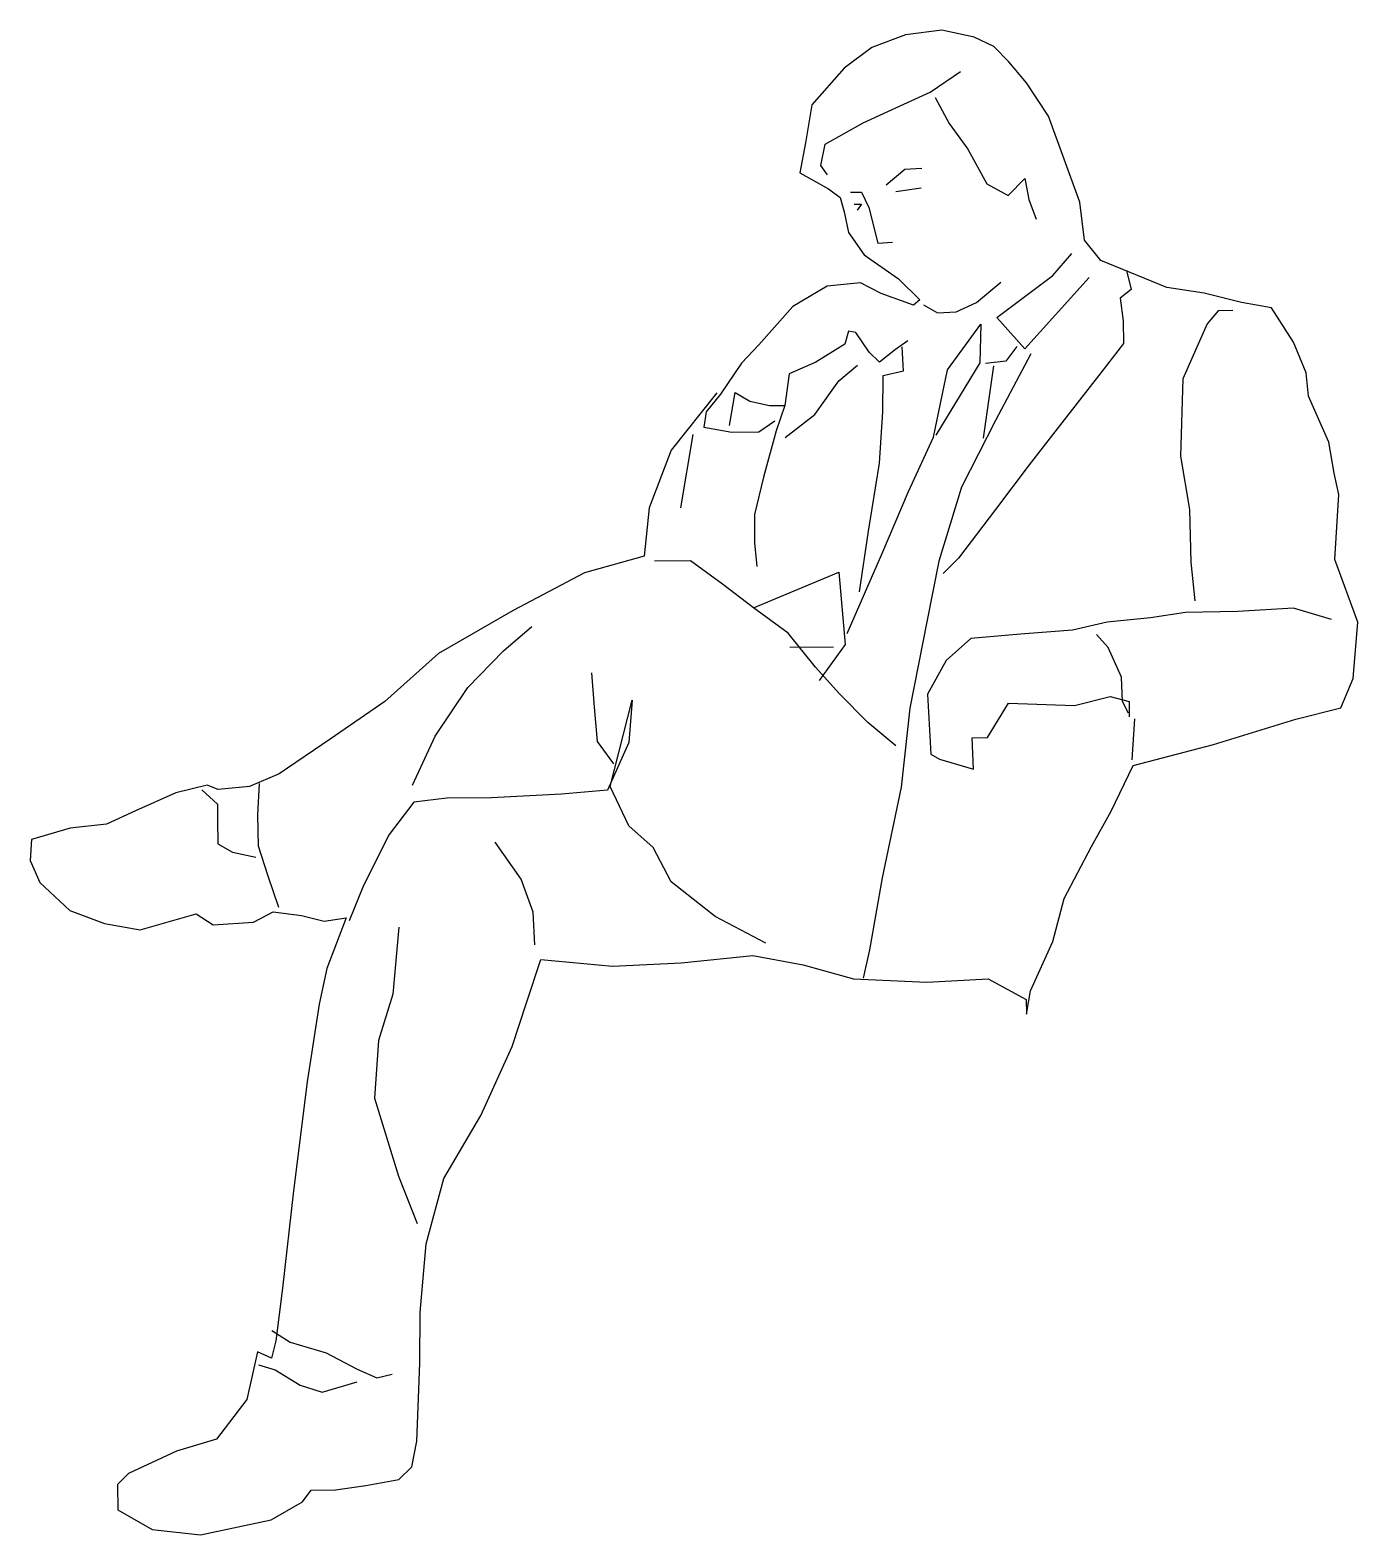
# Model space of a CAD drawing. Extents: x 10.84 to 11.82, y 2.45 to 3.56.
import ezdxf

# ---------------------------------------------------------------- set-up
doc = ezdxf.new("R2010")
doc.units = 0
doc.header["$MEASUREMENT"] = 0
doc.layers.get('0').update_dxf_attribs({"linetype": 'CONTINUOUS'})

msp = doc.modelspace()

# ---------------------------------------------------------------- linework, layer by layer
for p, q in [((11.4868, 3.5614), (11.462, 3.552)), ((11.5139, 3.5649), (11.4868, 3.5614)), ((11.5378, 3.5597), (11.5139, 3.5649)), ((11.462, 3.552), (11.4415, 3.5367)), ((11.5524, 3.5526), (11.5378, 3.5597)), ((11.5634, 3.5414), (11.5524, 3.5526)), ((11.5765, 3.5258), (11.5634, 3.5414)), ((11.4415, 3.5367), (11.4174, 3.5094)), ((11.5051, 3.5188), (11.5277, 3.5341)), ((11.4856, 3.5099), (11.5051, 3.5188)), ((11.593, 3.501), (11.5765, 3.5258)), ((11.4174, 3.5094), (11.4127, 3.4812)), ((11.4554, 3.4962), (11.4856, 3.5099)), ((11.5089, 3.515), (11.5193, 3.4956)), ((11.4273, 3.4802), (11.4554, 3.4962)), ((11.5193, 3.4956), (11.533, 3.4767)), ((11.6162, 3.4373), (11.593, 3.501)), ((11.4127, 3.4812), (11.4085, 3.459)), ((11.4242, 3.4645), (11.4273, 3.4802)), ((11.533, 3.4767), (11.5473, 3.4508)), ((11.4291, 3.4575), (11.4242, 3.4645)), ((11.4725, 3.4502), (11.4865, 3.4617)), ((11.4865, 3.4617), (11.499, 3.4624)), ((11.4085, 3.459), (11.4298, 3.4472)), ((11.5473, 3.4508), (11.5631, 3.4423)), ((11.5631, 3.4423), (11.5754, 3.4548)), ((11.5754, 3.4548), (11.5783, 3.4392)), ((11.4298, 3.4472), (11.4385, 3.4408)), ((11.4385, 3.4408), (11.4413, 3.43)), ((11.446, 3.4446), (11.4542, 3.4447)), ((11.4542, 3.4447), (11.4597, 3.4334)), ((11.4986, 3.4477), (11.4796, 3.4449)), ((11.5783, 3.4392), (11.5838, 3.4246)), ((11.6197, 3.4091), (11.6162, 3.4373)), ((11.4413, 3.43), (11.4446, 3.4148)), ((11.4488, 3.4357), (11.4542, 3.4357)), ((11.4542, 3.4357), (11.451, 3.4314)), ((11.4597, 3.4334), (11.4663, 3.4068)), ((11.4446, 3.4148), (11.4562, 3.3981)), ((11.4663, 3.4068), (11.4773, 3.4076)), ((11.6317, 3.3941), (11.6197, 3.4091)), ((11.4562, 3.3981), (11.4818, 3.3804)), ((11.5962, 3.3828), (11.6102, 3.3991)), ((11.6806, 3.3739), (11.6317, 3.3941)), ((11.5546, 3.3518), (11.5962, 3.3828)), ((11.5753, 3.3286), (11.6231, 3.3815)), ((11.6507, 3.3866), (11.6541, 3.3726)), ((11.4287, 3.3751), (11.4034, 3.3598)), ((11.4536, 3.3775), (11.4287, 3.3751)), ((11.4688, 3.3695), (11.4536, 3.3775)), ((11.4818, 3.3804), (11.4976, 3.3648)), ((11.5395, 3.3628), (11.5575, 3.3779)), ((11.6541, 3.3726), (11.646, 3.366)), ((11.7083, 3.3698), (11.6806, 3.3739)), ((11.4034, 3.3598), (11.3781, 3.3314)), ((11.4927, 3.361), (11.4688, 3.3695)), ((11.4976, 3.3648), (11.4927, 3.361)), ((11.5002, 3.3611), (11.5106, 3.3553)), ((11.5245, 3.3559), (11.5395, 3.3628)), ((11.646, 3.366), (11.6483, 3.3492)), ((11.736, 3.3629), (11.7083, 3.3698)), ((11.7582, 3.3588), (11.736, 3.3629)), ((11.5106, 3.3553), (11.5245, 3.3559)), ((11.5546, 3.3518), (11.5753, 3.3286)), ((11.6483, 3.3492), (11.6485, 3.3324)), ((11.7187, 3.3568), (11.7106, 3.347)), ((11.7295, 3.3569), (11.7187, 3.3568)), ((11.7747, 3.3334), (11.7582, 3.3588)), ((11.4447, 3.3417), (11.442, 3.3319)), ((11.4501, 3.3406), (11.4447, 3.3417)), ((11.46, 3.3261), (11.4501, 3.3406)), ((11.518, 3.313), (11.5427, 3.3468)), ((11.5427, 3.3468), (11.5419, 3.3182)), ((11.7106, 3.347), (11.6925, 3.3062)), ((11.3781, 3.3314), (11.3652, 3.3178)), ((11.442, 3.3319), (11.4205, 3.3187)), ((11.4676, 3.3186), (11.46, 3.3261)), ((11.4795, 3.3279), (11.4676, 3.3186)), ((11.4886, 3.3344), (11.4795, 3.3279)), ((11.4855, 3.3122), (11.4843, 3.3301)), ((11.5694, 3.3302), (11.5613, 3.3193)), ((11.6485, 3.3324), (11.6318, 3.3106)), ((11.7841, 3.3108), (11.7747, 3.3334)), ((11.3652, 3.3178), (11.3497, 3.2949)), ((11.4205, 3.3187), (11.4005, 3.3099)), ((11.4374, 3.3048), (11.4514, 3.3163)), ((11.5419, 3.3182), (11.5094, 3.2645)), ((11.5521, 3.316), (11.5444, 3.2623)), ((11.5613, 3.3193), (11.5462, 3.3176)), ((11.5797, 3.3249), (11.5536, 3.2754)), ((11.4005, 3.3099), (11.3974, 3.2866)), ((11.4197, 3.2797), (11.4374, 3.3048)), ((11.4701, 3.2817), (11.4704, 3.3088)), ((11.4704, 3.3088), (11.4855, 3.3122)), ((11.5076, 3.2631), (11.518, 3.313)), ((11.6318, 3.3106), (11.6045, 3.2758)), ((11.6925, 3.3062), (11.6908, 3.2488)), ((11.7858, 3.2934), (11.7841, 3.3108)), ((11.347, 3.2959), (11.3132, 3.2534)), ((11.3497, 3.2949), (11.339, 3.2818)), ((11.3564, 3.2716), (11.3605, 3.2961)), ((11.3605, 3.2961), (11.3714, 3.2896)), ((11.8007, 3.2594), (11.7858, 3.2934)), ((11.339, 3.2818), (11.3374, 3.2704)), ((11.3714, 3.2896), (11.3861, 3.2865)), ((11.3861, 3.2865), (11.3974, 3.2866)), ((11.3974, 3.2866), (11.3911, 3.2676)), ((11.4677, 3.2438), (11.4701, 3.2817)), ((11.3374, 3.2704), (11.358, 3.2668)), ((11.3781, 3.2669), (11.3899, 3.2752)), ((11.3976, 3.2628), (11.4197, 3.2797)), ((11.5536, 3.2754), (11.5285, 3.2259)), ((11.6045, 3.2758), (11.5787, 3.2425)), ((11.3293, 3.2649), (11.32, 3.2107)), ((11.358, 3.2668), (11.3781, 3.2669)), ((11.3911, 3.2676), (11.3816, 3.2334)), ((11.489, 3.2228), (11.5076, 3.2631)), ((11.8047, 3.2362), (11.8007, 3.2594)), ((11.3132, 3.2534), (11.2967, 3.2105)), ((11.6908, 3.2488), (11.6976, 3.2093)), ((11.4594, 3.1934), (11.4677, 3.2438)), ((11.5787, 3.2425), (11.5535, 3.2093)), ((11.3816, 3.2334), (11.3748, 3.2057)), ((11.5285, 3.2259), (11.5116, 3.171)), ((11.8081, 3.2205), (11.8047, 3.2362)), ((11.4693, 3.1761), (11.489, 3.2228)), ((11.8052, 3.1722), (11.8081, 3.2205)), ((11.2967, 3.2105), (11.2932, 3.1747)), ((11.3748, 3.2057), (11.3749, 3.1846)), ((11.5535, 3.2093), (11.5262, 3.1733)), ((11.6976, 3.2093), (11.6985, 3.1703)), ((11.4527, 3.1483), (11.4594, 3.1934)), ((11.3749, 3.1846), (11.3767, 3.1672)), ((11.2932, 3.1747), (11.2489, 3.1624)), ((11.3274, 3.1712), (11.3008, 3.171)), ((11.3513, 3.154), (11.3274, 3.1712)), ((11.4437, 3.1174), (11.4693, 3.1761)), ((11.5116, 3.171), (11.5027, 3.126)), ((11.5262, 3.1733), (11.5149, 3.1618)), ((11.6985, 3.1703), (11.7014, 3.1416)), ((11.8224, 3.1258), (11.8052, 3.1722)), ((11.2489, 3.1624), (11.196, 3.1344)), ((11.3742, 3.1363), (11.4374, 3.1628)), ((11.4374, 3.1628), (11.4422, 3.1092)), ((11.3742, 3.1363), (11.3513, 3.154)), ((11.3998, 3.1176), (11.3742, 3.1363)), ((11.7746, 3.1362), (11.7334, 3.1337)), ((11.8028, 3.1278), (11.7746, 3.1362)), ((11.196, 3.1344), (11.1405, 3.1025)), ((11.5027, 3.126), (11.4902, 3.0619)), ((11.6365, 3.1259), (11.6106, 3.1198)), ((11.6685, 3.1289), (11.6365, 3.1259)), ((11.6944, 3.1329), (11.6685, 3.1289)), ((11.7334, 3.1337), (11.6944, 3.1329)), ((11.8189, 3.084), (11.8224, 3.1258)), ((11.1887, 3.1045), (11.2097, 3.1226)), ((11.4201, 3.0923), (11.3998, 3.1176)), ((11.5353, 3.1138), (11.517, 3.0974)), ((11.5721, 3.1168), (11.5353, 3.1138)), ((11.6106, 3.1198), (11.5721, 3.1168)), ((11.6372, 3.107), (11.6285, 3.1167)), ((11.1405, 3.1025), (11.1007, 3.067)), ((11.1623, 3.0773), (11.1887, 3.1045)), ((11.401, 3.1073), (11.4335, 3.1076)), ((11.4422, 3.1092), (11.4229, 3.0825)), ((11.6471, 3.0849), (11.6372, 3.107)), ((11.4376, 3.0729), (11.4201, 3.0923)), ((11.517, 3.0974), (11.5031, 3.0723)), ((11.2562, 3.0628), (11.2543, 3.0883)), ((11.6478, 3.067), (11.6471, 3.0849)), ((11.8098, 3.0623), (11.8189, 3.084)), ((11.1382, 3.0413), (11.1623, 3.0773)), ((11.4589, 3.0514), (11.4376, 3.0729)), ((11.5031, 3.0723), (11.5057, 3.0279)), ((11.6121, 3.064), (11.6386, 3.0707)), ((11.6386, 3.0707), (11.6527, 3.067)), ((11.1007, 3.067), (11.0602, 3.0391)), ((11.2585, 3.0374), (11.2562, 3.0628)), ((11.268, 3.0039), (11.2843, 3.0679)), ((11.2843, 3.0679), (11.2818, 3.0365)), ((11.4902, 3.0619), (11.4836, 3.0034)), ((11.5478, 3.0402), (11.5633, 3.0658)), ((11.5633, 3.0658), (11.6121, 3.064)), ((11.6522, 3.0583), (11.6478, 3.067)), ((11.6527, 3.067), (11.6528, 3.0556)), ((11.7763, 3.0539), (11.8098, 3.0623)), ((11.4796, 3.0342), (11.4589, 3.0514)), ((11.6566, 3.054), (11.6547, 3.0237)), ((11.7153, 3.035), (11.7763, 3.0539)), ((11.0602, 3.0391), (11.0225, 3.0133)), ((11.1212, 3.0049), (11.1382, 3.0413)), ((11.2706, 3.0207), (11.2585, 3.0374)), ((11.2818, 3.0365), (11.2659, 3.0011)), ((11.5364, 3.0401), (11.5478, 3.0402)), ((11.5372, 3.0168), (11.5364, 3.0401)), ((11.5057, 3.0279), (11.5122, 3.0242)), ((11.6558, 3.0194), (11.7153, 3.035)), ((11.0225, 3.0133), (11.0004, 3.0039)), ((11.5122, 3.0242), (11.5372, 3.0168)), ((11.6393, 2.9856), (11.6558, 3.0194)), ((10.969, 3.0048), (10.9457, 2.9992)), ((10.9771, 3.0016), (10.969, 3.0048)), ((11.0004, 3.0039), (10.9771, 3.0016)), ((11.0065, 2.9829), (11.0079, 3.0062)), ((11.2818, 2.9747), (11.268, 3.0039)), ((11.4836, 3.0034), (11.4695, 2.9361)), ((10.9457, 2.9992), (10.916, 2.9859)), ((10.9652, 3.0015), (10.9766, 2.9907)), ((11.1224, 2.9924), (11.1041, 2.9684)), ((11.1467, 2.9953), (11.1224, 2.9924)), ((11.1798, 2.9956), (11.1467, 2.9953)), ((11.2318, 2.9982), (11.1798, 2.9956)), ((11.2659, 3.0011), (11.2318, 2.9982)), ((10.916, 2.9859), (10.8944, 2.976)), ((10.9766, 2.9907), (10.9767, 2.9794)), ((11.0072, 2.9596), (11.0065, 2.9829)), ((11.6248, 2.9595), (11.6393, 2.9856)), ((10.8674, 2.9731), (10.8387, 2.9647)), ((10.8944, 2.976), (10.8674, 2.9731)), ((10.9767, 2.9794), (10.9769, 2.9615)), ((11.2998, 2.9586), (11.2818, 2.9747)), ((10.8387, 2.9647), (10.8377, 2.949)), ((10.9769, 2.9615), (10.9878, 2.9551)), ((11.0144, 2.9374), (11.0072, 2.9596)), ((11.1041, 2.9684), (11.0849, 2.9304)), ((11.2019, 2.9351), (11.1827, 2.9626)), ((11.313, 2.9332), (11.2998, 2.9586)), ((11.6045, 2.9209), (11.6248, 2.9595)), ((10.8377, 2.949), (10.8449, 2.9328)), ((10.9878, 2.9551), (11.0051, 2.9514)), ((11.0222, 2.9142), (11.0144, 2.9374)), ((11.2108, 2.9108), (11.2019, 2.9351)), ((11.4695, 2.9361), (11.4602, 2.8829)), ((10.8449, 2.9328), (10.8673, 2.9119)), ((11.0849, 2.9304), (11.0743, 2.9043)), ((11.3457, 2.9075), (11.313, 2.9332)), ((11.5961, 2.8889), (11.6045, 2.9209)), ((10.8673, 2.9119), (10.8928, 2.9023)), ((10.8928, 2.9023), (10.9194, 2.8977)), ((10.9194, 2.8977), (10.961, 2.9094)), ((10.961, 2.9094), (10.9736, 2.9013)), ((10.9736, 2.9013), (11.0033, 2.9032)), ((11.0033, 2.9032), (11.0179, 2.9109)), ((11.0179, 2.9109), (11.0391, 2.9083)), ((11.0391, 2.9083), (11.0559, 2.9041)), ((11.0559, 2.9041), (11.0721, 2.9064)), ((11.0721, 2.9064), (11.0578, 2.8689)), ((11.212, 2.8864), (11.2108, 2.9108)), ((11.3832, 2.8877), (11.3457, 2.9075)), ((11.1112, 2.8997), (11.1067, 2.8498)), ((11.4602, 2.8829), (11.4555, 2.8618)), ((11.5796, 2.8524), (11.5961, 2.8889)), ((11.0578, 2.8689), (11.052, 2.8424)), ((11.2059, 2.8436), (11.2165, 2.8756)), ((11.2165, 2.8756), (11.2696, 2.8706)), ((11.2696, 2.8706), (11.3205, 2.8732)), ((11.3205, 2.8732), (11.3736, 2.8785)), ((11.3736, 2.8785), (11.411, 2.8717)), ((11.411, 2.8717), (11.4484, 2.8612)), ((11.4484, 2.8612), (11.5026, 2.8589)), ((11.5026, 2.8589), (11.5481, 2.8614)), ((11.5481, 2.8614), (11.5764, 2.8459)), ((11.1067, 2.8498), (11.0961, 2.8156)), ((11.5764, 2.8459), (11.5765, 2.8351)), ((11.5765, 2.8351), (11.5796, 2.8524)), ((11.052, 2.8424), (11.0433, 2.7849)), ((11.1953, 2.811), (11.2059, 2.8436)), ((11.0961, 2.8156), (11.0932, 2.7728)), ((11.1719, 2.7599), (11.1953, 2.811)), ((11.0433, 2.7849), (11.0331, 2.7041)), ((11.0932, 2.7728), (11.111, 2.715)), ((11.1446, 2.7131), (11.1719, 2.7599)), ((11.111, 2.715), (11.1248, 2.6799)), ((11.1314, 2.6647), (11.1446, 2.7131)), ((11.0331, 2.7041), (11.025, 2.6319)), ((11.127, 2.6138), (11.1314, 2.6647)), ((11.025, 2.6319), (11.0199, 2.5929)), ((11.1267, 2.5764), (11.127, 2.6138)), ((11.0171, 2.6005), (11.0307, 2.5919)), ((11.0199, 2.5929), (11.0167, 2.5799)), ((11.0307, 2.5919), (11.0573, 2.584)), ((11.0064, 2.5847), (10.9985, 2.5494)), ((11.0167, 2.5799), (11.0064, 2.5847)), ((11.0573, 2.584), (11.0802, 2.5717)), ((11.007, 2.5749), (11.0195, 2.5712)), ((11.0195, 2.5712), (11.038, 2.56)), ((11.0802, 2.5717), (11.0948, 2.5653)), ((11.0948, 2.5653), (11.1062, 2.5681)), ((11.1258, 2.5504), (11.1267, 2.5764)), ((11.038, 2.56), (11.0543, 2.5547)), ((11.0543, 2.5547), (11.0802, 2.5625)), ((10.9985, 2.5494), (10.976, 2.52)), ((11.1245, 2.5184), (11.1258, 2.5504)), ((10.9463, 2.5111), (10.9107, 2.4945)), ((10.976, 2.52), (10.9463, 2.5111)), ((11.1208, 2.4994), (11.1245, 2.5184)), ((10.9107, 2.4945), (10.9026, 2.4863)), ((11.0868, 2.4856), (11.1111, 2.4901)), ((11.1111, 2.4901), (11.1208, 2.4994)), ((10.9026, 2.4863), (10.9027, 2.4674)), ((11.0398, 2.4733), (11.0462, 2.482)), ((11.0462, 2.482), (11.0641, 2.4822)), ((11.0641, 2.4822), (11.0868, 2.4856)), ((10.9027, 2.4674), (10.9283, 2.4529)), ((11.0166, 2.4601), (11.0398, 2.4733)), ((10.9641, 2.4489), (11.0166, 2.4601)), ((10.9283, 2.4529), (10.9641, 2.4489))]:
    msp.add_line(p, q)

doc.saveas('drawing.dxf')
